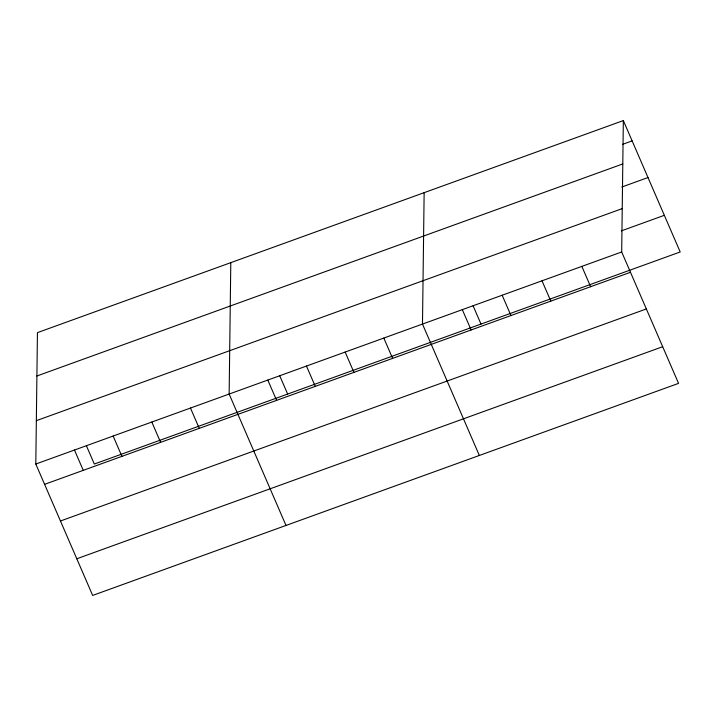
<?xml version="1.0" encoding="UTF-8"?>
<svg xmlns="http://www.w3.org/2000/svg" width="716" height="716" viewBox="0 0 716 716"><rect width="100%" height="100%" fill="white"/><g stroke="black" fill="none" stroke-linecap="round" stroke-linejoin="round"><path stroke-width="1.07" d="M623.341 120.574L621.685 251.969L678.553 383.373L92.659 595.426L35.8 464.031L37.447 332.627L623.341 120.574L680.2 251.969L94.315 464.031L86.376 445.701M230.794 262.647L229.147 394.051L286.006 525.446M424.14 192.676L422.485 324.071L479.344 455.465M622.696 144.301L632.13 140.891M36.91 375.99L622.795 163.937M621.783 187.028L647.989 177.541M36.346 420.668L622.231 208.616M621.354 230.874L664.341 215.31M35.8 464.031L621.685 251.969M44.589 484.347L630.483 272.286M60.457 520.997L646.342 308.945M76.8 558.766L662.685 346.714M581.848 266.397L590.637 286.704M542.012 280.815L550.801 301.123M502.167 295.234L510.955 315.55M473.07 305.741L481 324.071M462.33 309.652L471.119 329.969M383.821 338.068L392.61 358.385M345.148 352.066L353.937 372.374M306.484 366.064L315.273 386.371M279.723 375.721L287.653 394.051M267.811 380.053L276.6 400.369M190.474 408.048L199.263 428.365M151.81 422.046L160.599 442.354M113.137 436.035L121.926 456.352M74.473 450.033L83.262 470.349"/></g></svg>
